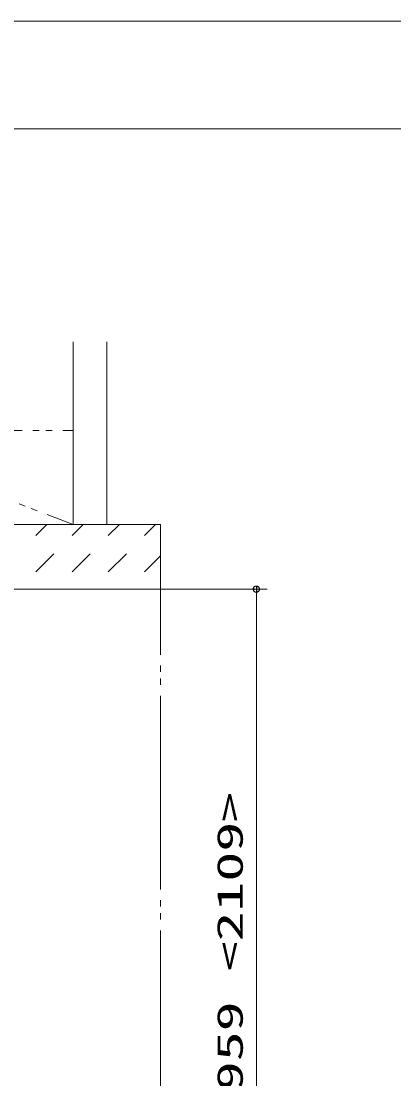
# Model space of a CAD drawing. Units: millimetres on the paper. Extents: x -305 to 305, y -152 to 152.
# Drawn here: x -23.8 to 10.8, y 50.2 to 148.5 of the extents above; entities that cross this region are included whole.
import ezdxf
from ezdxf.enums import TextEntityAlignment as Align

# ---------------------------------------------------------------- set-up
doc = ezdxf.new("R2010")
doc.units = ezdxf.units.MM
doc.linetypes.add('LONG_DOUBLE_CHAIN', pattern=[21.8, 18, -1, 0.6, -0.6, 0.6, -1])
for name, color, linetype, lineweight in [('0-2_0', 7, 'Continuous', 9), ('0-3_S3', 7, 'Continuous', 9), ('0-6_図面枠', 3, 'Continuous', 9), ('0-7_DEFPOINTS', 7, 'Continuous', 9)]:
    doc.layers.add(name, color=color, linetype=linetype, lineweight=lineweight)
doc.styles.add('ＭＳ ゴシック', font='')
doc.styles.get('ＭＳ ゴシック').set_extended_font_data('MS Gothic')

# ---------------------------------------------------------------- blocks, each defined once
blk = doc.blocks.new('_DOTSMALL')
at = {"layer": '0-2_0'}
for p, q in [((0.0746, 0.1), (-0.0746, 0.1)), ((0.1223, -0.0248), (-0.1223, -0.0248))]:
    blk.add_line(p, q, dxfattribs=at)
for points in [[(0.125, 0), (0.124, 0.0157), (0.1211, 0.0311), (0.1162, 0.046), (0.1095, 0.0602), (0.1011, 0.0735), (0.0911, 0.0856), (0.0797, 0.0963), (0.067, 0.1055), (0.0532, 0.1131), (0.0386, 0.1189), (0.0234, 0.1228), (0.0078, 0.1248), (-0.0078, 0.1248), (-0.0234, 0.1228), (-0.0386, 0.1189), (-0.0532, 0.1131), (-0.067, 0.1055), (-0.0797, 0.0963), (-0.0911, 0.0856), (-0.1011, 0.0735), (-0.1095, 0.0602), (-0.1162, 0.046), (-0.1211, 0.0311), (-0.124, 0.0157), (-0.125, 0), (0, 0)], [(-0.125, 0), (-0.124, -0.0157), (-0.1211, -0.0311), (-0.1162, -0.046), (-0.1095, -0.0602), (-0.1011, -0.0735), (-0.0911, -0.0856), (-0.0797, -0.0963), (-0.067, -0.1055), (-0.0532, -0.1131), (-0.0386, -0.1189), (-0.0234, -0.1228), (-0.0078, -0.1248), (0.0078, -0.1248), (0.0234, -0.1228), (0.0386, -0.1189), (0.0532, -0.1131), (0.067, -0.1055), (0.0797, -0.0963), (0.0911, -0.0856), (0.1011, -0.0735), (0.1095, -0.0602), (0.1162, -0.046), (0.1211, -0.0311), (0.124, -0.0157), (0.125, 0), (0, 0)]]:
    blk.add_lwpolyline(points, close=True, dxfattribs=at)

msp = doc.modelspace()

# ---------------------------------------------------------------- linework, layer by layer
at = {"layer": '0-3_S3', "linetype": 'LONG_DOUBLE_CHAIN'}
for p, q in [((-18.99, 101.736), (-18.99, 118.724)), ((-15.865, 101.736), (-15.865, 118.724)), ((-41.74, 110.486), (-18.99, 110.486)), ((-41.74, 110.486), (-18.99, 101.736)), ((-41.74, 101.736), (-10.865, 101.736)), ((-10.865, 24.238), (-10.865, 101.736)), ((-41.49, 95.736), (-10.865, 95.736))]:
    msp.add_line(p, q, dxfattribs=at)
at = {"layer": '0-3_S3'}
for p, q in [((-22.456, 100.704), (-21.425, 101.736)), ((-19.089, 100.704), (-18.057, 101.736)), ((-15.721, 100.704), (-14.69, 101.736)), ((-12.354, 100.704), (-11.322, 101.736)), ((-22.456, 97.337), (-20.773, 99.021)), ((-19.089, 97.337), (-17.405, 99.021)), ((-15.721, 97.337), (-14.037, 99.021)), ((-12.354, 97.337), (-10.865, 98.826)), ((-10.865, 95.736), (-0.957, 95.736)), ((-1.957, 24.238), (-1.957, 95.736))]:
    msp.add_line(p, q, dxfattribs=at)
msp.add_lwpolyline([(-10.865, 95.736), (-41.74, 95.736), (-41.74, 101.736), (-10.865, 101.736)], close=True, dxfattribs=at)
at = {"layer": '0-6_図面枠'}
msp.add_lwpolyline([(-291.017, -138.498), (108.983, -138.498), (108.983, 138.502), (-291.017, 138.502)], close=True, dxfattribs=at)
at = {"layer": '0-7_DEFPOINTS'}
msp.add_line((118.983, 148.502), (-301.017, 148.502), dxfattribs=at)

# ---------------------------------------------------------------- block references
at = {"layer": '0-3_S3', "xscale": 2.32, "yscale": 2.32, "rotation": 90}
msp.add_blockref('_DOTSMALL', (-1.957, 95.736), dxfattribs=at)

# ---------------------------------------------------------------- texts
at = {"layer": '0-3_S3', "style": 'ＭＳ ゴシック', "width": 1.7}
msp.add_text('1959 <2109>', height=2.405, rotation=90, dxfattribs=at).set_placement((-2.494, 46.313), align=Align.BOTTOM_LEFT)

doc.saveas('drawing.dxf')
